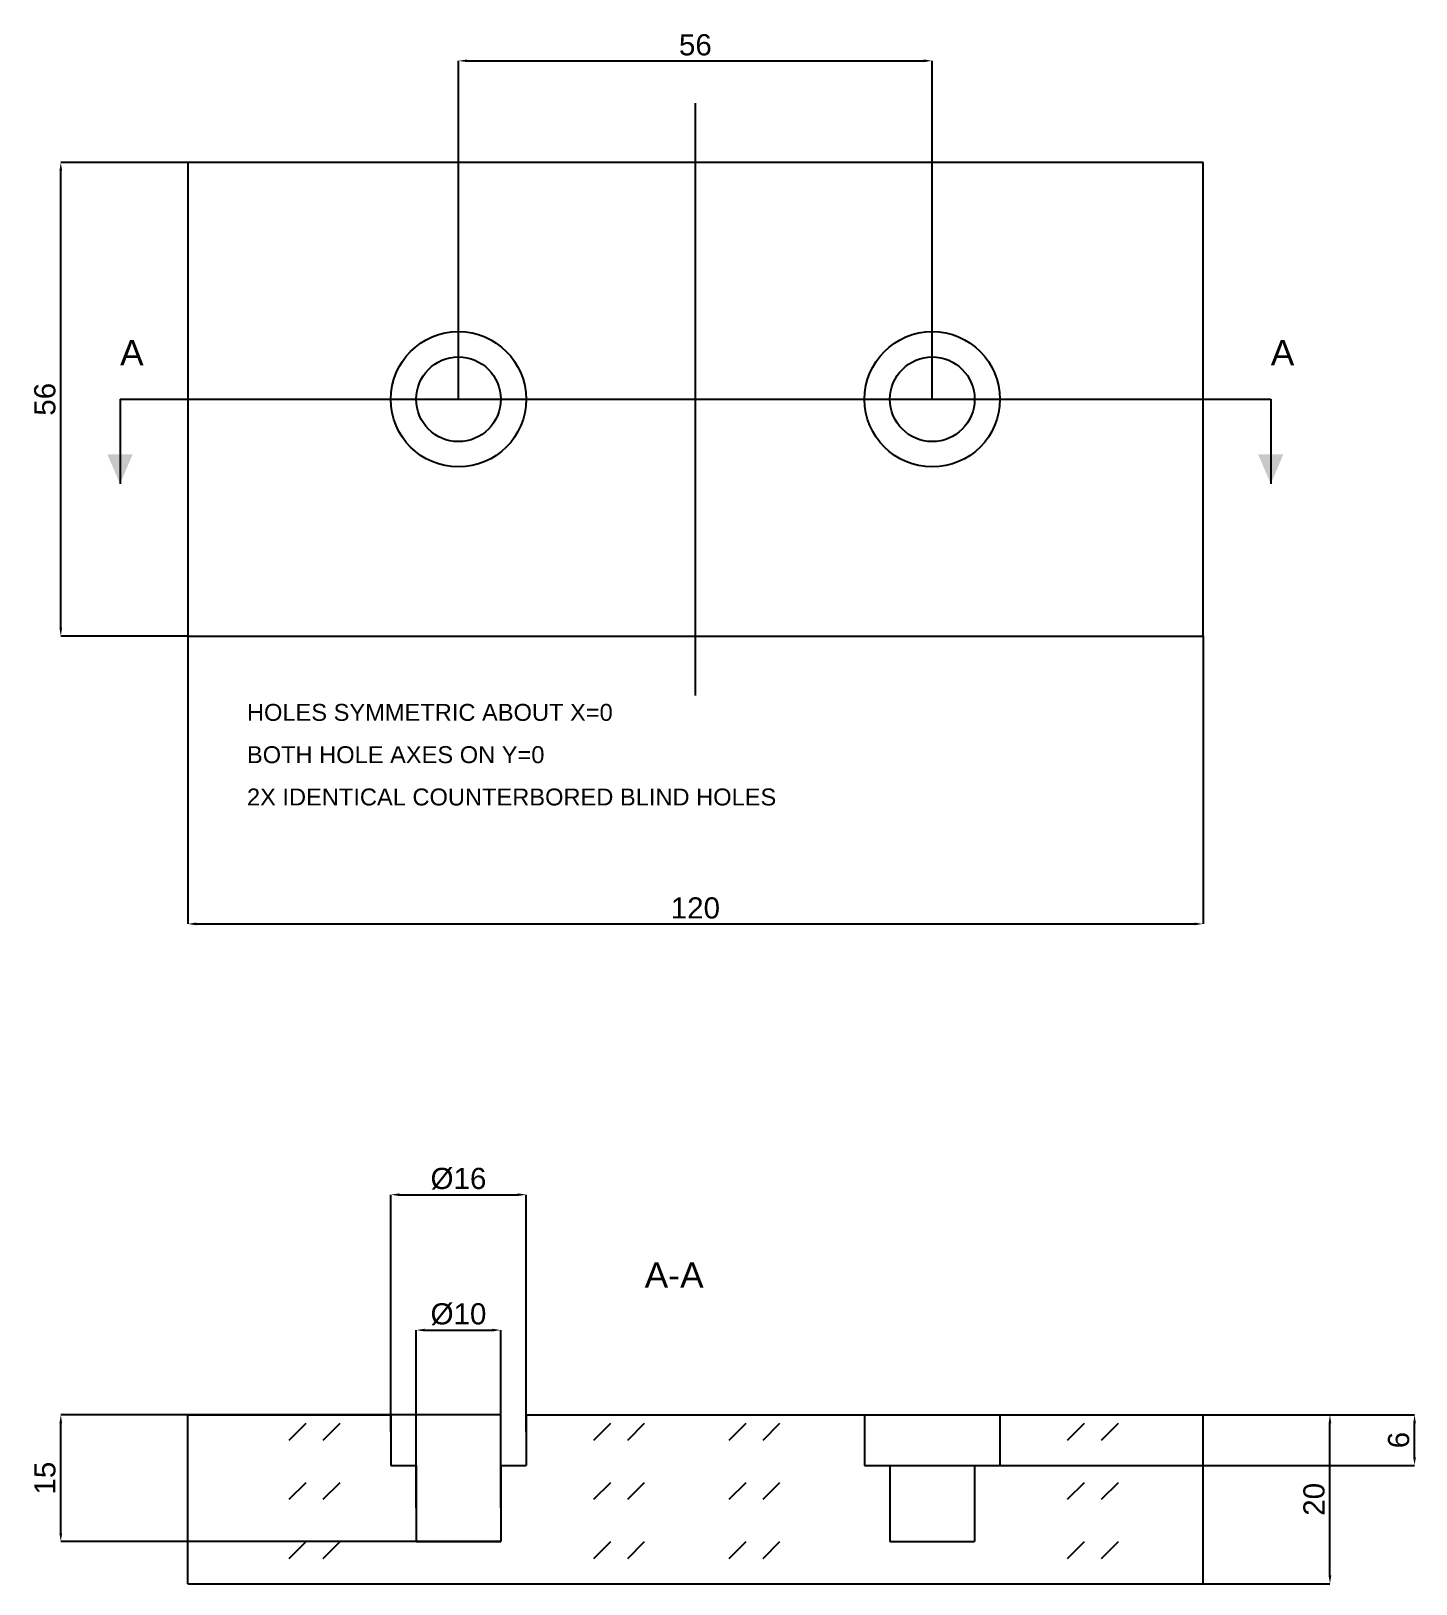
# Model space of a CAD drawing. Header units: millimetres. Extents: x -79 to 85, y -140 to 44.
import ezdxf

# ---------------------------------------------------------------- set-up
doc = ezdxf.new("R2010")
doc.units = ezdxf.units.MM
for name, color, linetype in [('CENTER', 7, 'Continuous'), ('CUT_ARROW', 7, 'Continuous'), ('CUT_EDGE', 7, 'Continuous'), ('CUTTING_PLANE', 7, 'Continuous'), ('DIMS', 7, 'Continuous'), ('HATCH_SECTION', 7, 'Continuous'), ('HOLE', 7, 'Continuous'), ('NOTE', 7, 'Continuous'), ('OUTLINE', 7, 'Continuous')]:
    doc.layers.add(name, color=color, linetype=linetype)
doc.styles.get("Standard").update_dxf_attribs({"font": 'Arial.ttf'})
doc.dimstyles.get("Standard").update_dxf_attribs({"dimtxt": 2.5, "dimasz": 2.5, "dimexe": 1.25, "dimexo": 0.625, "dimtad": 1, "dimcen": 2.5, "dimazin": 3, "dimtfac": 1, "dimtmove": 0, "dimatfit": 3})

# ---------------------------------------------------------------- blocks, each defined once
blk = doc.blocks.new('_CLOSEDFILLED')
at = {"color": 0, "linetype": 'BYBLOCK'}
blk.add_solid([(-1, 0.16), (0, 0), (-1, -0.16)], dxfattribs=at)
blk = doc.blocks.new('*D1')
for p, q in [((-60, -28), (-60, -62)), ((60, -28), (60, -62)), ((-59, -62), (59, -62))]:
    blk.add_line(p, q)
at = {"layer": 'Defpoints'}
for p in [(-60, -28), (60, -28), (-60, -62)]:
    blk.add_point(p, dxfattribs=at)
at = {"layer": 'DIMS', "rotation": 180}
blk.add_blockref('_CLOSEDFILLED', (-60, -62), dxfattribs=at)
at = {"layer": 'DIMS'}
blk.add_blockref('_CLOSEDFILLED', (60, -62), dxfattribs=at)
at = {"layer": 'DIMS', "insert": (0, -60.125), "char_height": 2.5, "attachment_point": 5}
blk.add_mtext('120', dxfattribs=at)
blk = doc.blocks.new('*D2')
for p, q in [((-60, 28), (-75, 28)), ((-75, -27), (-75, 27)), ((-60, -28), (-75, -28))]:
    blk.add_line(p, q)
at = {"layer": 'Defpoints'}
for p in [(-60, 28), (-75, -28), (-60, -28)]:
    blk.add_point(p, dxfattribs=at)
at = {"layer": 'DIMS'}
for p, rotation in [((-75, 28), 90), ((-75, -28), 270)]:
    blk.add_blockref('_CLOSEDFILLED', p, dxfattribs=dict(at, rotation=rotation))
at = {"layer": 'DIMS', "insert": (-76.875, 0), "char_height": 2.5, "attachment_point": 5, "rotation": 90}
blk.add_mtext('56', dxfattribs=at)
blk = doc.blocks.new('*D4')
for p, q in [((-28, 0), (-28, 40)), ((-27, 40), (27, 40)), ((28, 0), (28, 40))]:
    blk.add_line(p, q)
at = {"layer": 'Defpoints'}
for p in [(-28, 40), (-28, 0), (28, 0)]:
    blk.add_point(p, dxfattribs=at)
at = {"layer": 'DIMS', "rotation": 180}
blk.add_blockref('_CLOSEDFILLED', (-28, 40), dxfattribs=at)
at = {"layer": 'DIMS'}
blk.add_blockref('_CLOSEDFILLED', (28, 40), dxfattribs=at)
at = {"layer": 'DIMS', "insert": (0, 41.875), "char_height": 2.5, "attachment_point": 5}
blk.add_mtext('56', dxfattribs=at)
blk = doc.blocks.new('*D3')
for p, q in [((60, 20), (75, 20)), ((75, 1), (75, 19)), ((60, 0), (75, 0))]:
    blk.add_line(p, q)
at = {"layer": 'Defpoints'}
for p in [(60, 20), (60, 0), (75, 0)]:
    blk.add_point(p, dxfattribs=at)
at = {"layer": 'DIMS'}
for p, rotation in [((75, 20), 90), ((75, 0), 270)]:
    blk.add_blockref('_CLOSEDFILLED', p, dxfattribs=dict(at, rotation=rotation))
at = {"layer": 'DIMS', "insert": (73.125, 10), "char_height": 2.5, "attachment_point": 5, "rotation": 90}
blk.add_mtext('20', dxfattribs=at)
blk = doc.blocks.new('*D5')
for p, q in [((-36, 18), (-36, 46)), ((-35, 46), (-21, 46)), ((-20, 18), (-20, 46))]:
    blk.add_line(p, q)
at = {"layer": 'Defpoints'}
for p in [(-36, 46), (-36, 18), (-20, 18)]:
    blk.add_point(p, dxfattribs=at)
at = {"layer": 'DIMS', "rotation": 180}
blk.add_blockref('_CLOSEDFILLED', (-36, 46), dxfattribs=at)
at = {"layer": 'DIMS'}
blk.add_blockref('_CLOSEDFILLED', (-20, 46), dxfattribs=at)
at = {"layer": 'DIMS', "insert": (-28, 47.875), "char_height": 2.5, "attachment_point": 5}
blk.add_mtext('%%c16', dxfattribs=at)
blk = doc.blocks.new('*D6')
for p, q in [((-33, 9), (-33, 30)), ((-32, 30), (-24, 30)), ((-23, 9), (-23, 30))]:
    blk.add_line(p, q)
at = {"layer": 'Defpoints'}
for p in [(-33, 30), (-33, 9), (-23, 9)]:
    blk.add_point(p, dxfattribs=at)
at = {"layer": 'DIMS', "rotation": 180}
blk.add_blockref('_CLOSEDFILLED', (-33, 30), dxfattribs=at)
at = {"layer": 'DIMS'}
blk.add_blockref('_CLOSEDFILLED', (-23, 30), dxfattribs=at)
at = {"layer": 'DIMS', "insert": (-28, 31.875), "char_height": 2.5, "attachment_point": 5}
blk.add_mtext('%%c10', dxfattribs=at)
blk = doc.blocks.new('*D7')
for p, q in [((20, 20), (85, 20)), ((85, 15), (85, 19)), ((20, 14), (85, 14))]:
    blk.add_line(p, q)
at = {"layer": 'Defpoints'}
for p in [(20, 20), (20, 14), (85, 14)]:
    blk.add_point(p, dxfattribs=at)
at = {"layer": 'DIMS'}
for p, rotation in [((85, 20), 90), ((85, 14), 270)]:
    blk.add_blockref('_CLOSEDFILLED', p, dxfattribs=dict(at, rotation=rotation))
at = {"layer": 'DIMS', "insert": (83.125, 17), "char_height": 2.5, "attachment_point": 5, "rotation": 90}
blk.add_mtext('6', dxfattribs=at)
blk = doc.blocks.new('*D8')
for p, q in [((-23, 20), (-75, 20)), ((-75, 6), (-75, 19)), ((-23, 5), (-75, 5))]:
    blk.add_line(p, q)
at = {"layer": 'Defpoints'}
for p in [(-23, 20), (-75, 5), (-23, 5)]:
    blk.add_point(p, dxfattribs=at)
at = {"layer": 'DIMS'}
for p, rotation in [((-75, 20), 90), ((-75, 5), 270)]:
    blk.add_blockref('_CLOSEDFILLED', p, dxfattribs=dict(at, rotation=rotation))
at = {"layer": 'DIMS', "insert": (-76.875, 12.5), "char_height": 2.5, "attachment_point": 5, "rotation": 90}
blk.add_mtext('15', dxfattribs=at)
blk = doc.blocks.new('VIEW_TOP')
at = {"layer": 'CENTER'}
for p, q in [((0, -35), (0, 35)), ((-45, 0), (45, 0))]:
    blk.add_line(p, q, dxfattribs=at)
at = {"layer": 'CUT_ARROW'}
for p, q in [((-68, 0), (-68, -10)), ((68, 0), (68, -10))]:
    blk.add_line(p, q, dxfattribs=at)
for points in [[(-68, -10), (-69.5, -6.5), (-66.5, -6.5)], [(68, -10), (66.5, -6.5), (69.5, -6.5)]]:
    blk.add_solid(points, dxfattribs=at)
at = {"layer": 'CUTTING_PLANE'}
blk.add_line((-68, 0), (68, 0), dxfattribs=at)
at = {"layer": 'HOLE'}
for centre, radius in [((-28, 0), 8), ((28, 0), 8), ((-28, 0), 5), ((28, 0), 5)]:
    blk.add_circle(centre, radius, dxfattribs=at)
at = {"layer": 'OUTLINE'}
for p, q in [((60, 28), (-60, 28)), ((-60, 28), (-60, -28)), ((60, -28), (60, 28)), ((-60, -28), (60, -28))]:
    blk.add_line(p, q, dxfattribs=at)
at = {"layer": 'NOTE'}
for s, height, p in [('A', 3, (-68, 4)), ('A', 3, (68, 4)), ('HOLES SYMMETRIC ABOUT X=0', 2, (-53, -38)), ('BOTH HOLE AXES ON Y=0', 2, (-53, -43)), ('2X IDENTICAL COUNTERBORED BLIND HOLES', 2, (-53, -48))]:
    blk.add_text(s, height=height, dxfattribs=at).set_placement(p)
at = {"layer": 'DIMS'}
for base, p1, p2, picture, middle in [((-28, 40), (-28, 0), (28, 0), '*D4', (0, 41.875)), ((-60, -62), (-60, -28), (60, -28), '*D1', (0, -60.125))]:
    dim = blk.add_linear_dim(base=base, p1=p1, p2=p2, dimstyle='Standard', override={"dimtxt": 2.5, "dimasz": 1, "dimtad": 1}, dxfattribs=at)
    dim.commit()
    dim.dimension.update_dxf_attribs({"geometry": picture, "text_midpoint": middle})
dim = blk.add_linear_dim(base=(-75, -28), p1=(-60, -28), p2=(-60, 28), angle=90, dimstyle='Standard', override={"dimtxt": 2.5, "dimasz": 1, "dimtad": 1}, dxfattribs=at)
dim.commit()
dim.dimension.update_dxf_attribs({"geometry": '*D2', "text_midpoint": (-76.875, 0)})
blk = doc.blocks.new('VIEW_SECTION')
at = {"layer": 'CUT_EDGE'}
for p, q in [((-36, 20), (-36, 14)), ((-20, 20), (-20, 14)), ((20, 20), (20, 14)), ((36, 20), (36, 14)), ((-36, 14), (-33, 14)), ((-33, 14), (-33, 5)), ((-23, 14), (-20, 14)), ((-23, 14), (-23, 5)), ((20, 14), (23, 14)), ((23, 14), (23, 5)), ((33, 14), (36, 14)), ((33, 14), (33, 5)), ((-33, 5), (-23, 5)), ((23, 5), (33, 5))]:
    blk.add_line(p, q, dxfattribs=at)
at = {"layer": 'HATCH_SECTION'}
for p, q in [((-48, 17), (-46, 19)), ((-44, 17), (-42, 19)), ((-12, 17), (-10, 19)), ((-8, 17), (-6, 19)), ((4, 17), (6, 19)), ((8, 17), (10, 19)), ((44, 17), (46, 19)), ((48, 17), (50, 19)), ((-48, 10), (-46, 12)), ((-44, 10), (-42, 12)), ((-12, 10), (-10, 12)), ((-8, 10), (-6, 12)), ((4, 10), (6, 12)), ((8, 10), (10, 12)), ((44, 10), (46, 12)), ((48, 10), (50, 12)), ((-48, 3), (-46, 5)), ((-44, 3), (-42, 5)), ((-12, 3), (-10, 5)), ((-8, 3), (-6, 5)), ((4, 3), (6, 5)), ((8, 3), (10, 5)), ((44, 3), (46, 5)), ((48, 3), (50, 5))]:
    blk.add_line(p, q, dxfattribs=at)
at = {"layer": 'OUTLINE'}
for p, q in [((-60, 0), (-60, 20)), ((-60, 20), (-36, 20)), ((-20, 20), (20, 20)), ((36, 20), (60, 20)), ((60, 0), (60, 20)), ((-60, 0), (60, 0))]:
    blk.add_line(p, q, dxfattribs=at)
at = {"layer": 'NOTE'}
blk.add_text('A-A', height=3, dxfattribs=at).set_placement((-6, 35))
at = {"layer": 'DIMS'}
for base, p1, p2, text, picture, middle in [((-36, 46), (-36, 18), (-20, 18), '%%c16', '*D5', (-28, 47.875)), ((-33, 30), (-33, 9), (-23, 9), '%%c10', '*D6', (-28, 31.875))]:
    dim = blk.add_linear_dim(base=base, p1=p1, p2=p2, text=text, dimstyle='Standard', override={"dimtxt": 2.5, "dimasz": 1, "dimtad": 1}, dxfattribs=at)
    dim.commit()
    dim.dimension.update_dxf_attribs({"geometry": picture, "text_midpoint": middle})
for base, p1, p2, picture, middle in [((-75, 5), (-23, 5), (-23, 20), '*D8', (-76.875, 12.5)), ((85, 14), (20, 14), (20, 20), '*D7', (83.125, 17)), ((75, 0), (60, 0), (60, 20), '*D3', (73.125, 10))]:
    dim = blk.add_linear_dim(base=base, p1=p1, p2=p2, angle=90, dimstyle='Standard', override={"dimtxt": 2.5, "dimasz": 1, "dimtad": 1}, dxfattribs=at)
    dim.commit()
    dim.dimension.update_dxf_attribs({"geometry": picture, "text_midpoint": middle})

msp = doc.modelspace()

# ---------------------------------------------------------------- block references
for name, p in [('VIEW_TOP', (0, 0)), ('VIEW_SECTION', (0, -140))]:
    msp.add_blockref(name, p)

doc.saveas('drawing.dxf')
